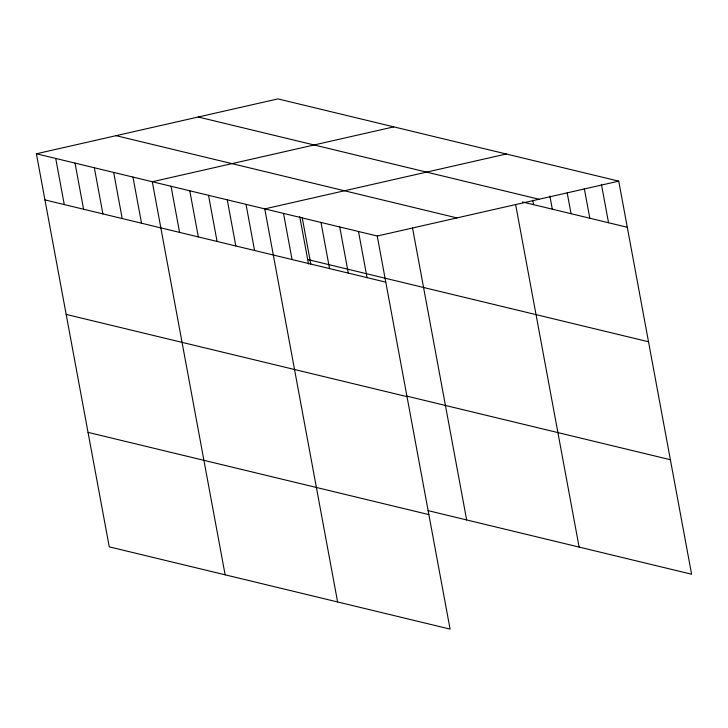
<?xml version="1.0" encoding="UTF-8"?>
<svg xmlns="http://www.w3.org/2000/svg" width="728" height="728" viewBox="0 0 728 728"><rect width="100%" height="100%" fill="white"/><g stroke="black" fill="none" stroke-linecap="round" stroke-linejoin="round"><path stroke-width="1.09" d="M36.4 153.781L377.24 236.018L450.086 629.101L109.255 546.855L36.4 153.781L277.914 98.899L618.745 181.145L691.6 574.219L428.019 510.619M393.793 126.863L152.288 181.745L225.134 574.82M506.269 153.999L264.764 208.881L337.61 601.956M377.24 236.018L618.745 181.145M198.216 117.008L539.048 199.254M522.54 201.993L627.299 227.273M116.098 135.672L456.938 217.909M307.68 259.523L648.521 341.769M44.954 199.909L385.785 282.155M406.797 396.132L670.379 459.732M66.166 314.405L407.007 396.642M88.033 432.368L428.874 514.605M601.428 184.311L608.553 222.75M584.311 188.57L589.807 218.227M567.194 192.838L571.061 213.704M549.868 195.996L552.315 209.182M532.75 200.264L533.569 204.659M515.633 204.541L579.124 547.083M412.549 228.037L466.648 519.938M358.495 231.495L367.039 277.632M339.749 226.972L348.293 273.109M321.002 222.45L329.547 268.587M302.257 217.927L310.801 264.055M299.727 216.589L308.508 263.973M283.511 213.404L292.055 259.532M246.019 204.359L254.563 250.487M227.273 199.836L235.817 245.964M208.526 195.313L217.071 241.441M189.781 190.791L198.325 236.919M171.035 186.268L179.579 232.396M132.969 177.086L141.523 223.214M113.659 172.418L122.204 218.555M94.34 167.758L102.894 213.896M75.029 163.099L83.574 209.236M55.71 158.44L64.264 204.568"/></g></svg>
